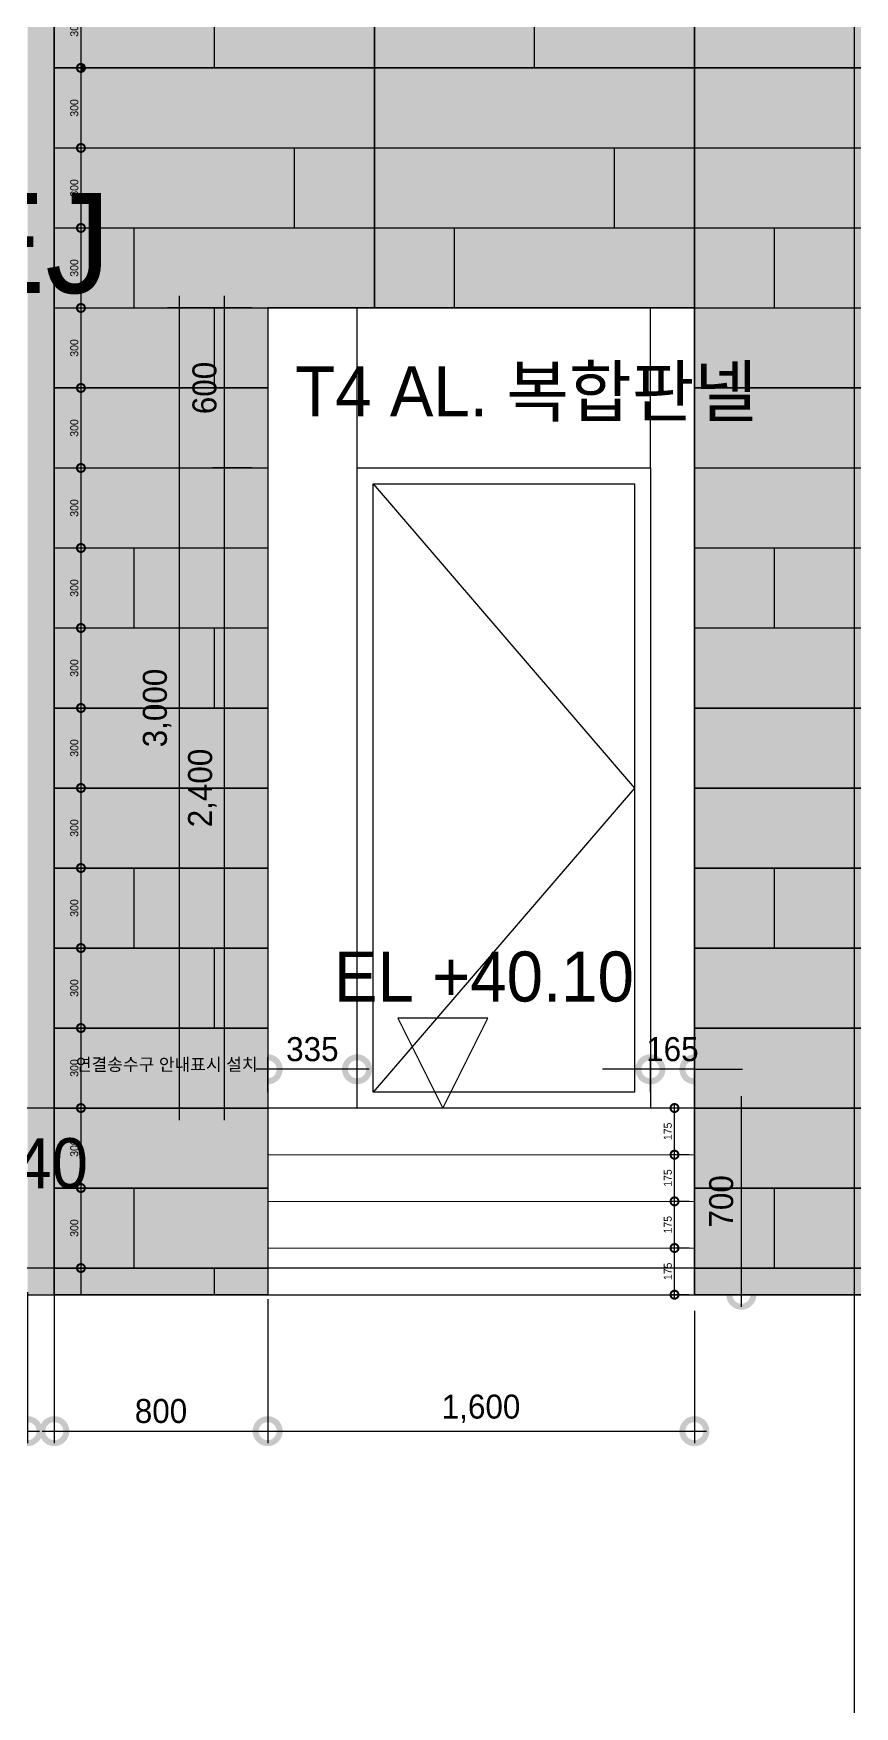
# Model space of a CAD drawing. Extents: x -430745 to 210250, y 0 to 148500.
# Drawn here: x 85817 to 88896, y 35485 to 41758 of the extents above; entities that cross this region are included whole.
import ezdxf
from ezdxf.enums import TextEntityAlignment as Align
from ezdxf.xclip import XClip

# ---------------------------------------------------------------- set-up
doc = ezdxf.new("R2010")
doc.units = 0
doc.header["$LTSCALE"] = 250
doc.header["$MEASUREMENT"] = 0
doc.header["$XCLIPFRAME"] = 2
for name, pattern in [('ACAD_ISO05W100', [33, 24, -3, 0, -3, 0, -3]), ('H1', [1.5, 1, -0.5]), ('HID', [2.3, 1.5, -0.8])]:
    doc.linetypes.add(name, pattern=pattern)
doc.layers.get('0').update_dxf_attribs({"linetype": 'CONTINUOUS'})
doc.layers.get('Defpoints').update_dxf_attribs({"linetype": 'CONTINUOUS'})
for name, color, linetype in [('# 레벨 계획', 193, 'CONTINUOUS'), ('A-CEN', 1, 'CONTINUOUS'), ('A-DIM', 7, 'CONTINUOUS'), ('A-DOOR', 4, 'CONTINUOUS'), ('A-ELE-252', 252, 'CONTINUOUS'), ('A-ELE-253', 253, 'CONTINUOUS'), ('A-ELE-7', 7, 'CONTINUOUS'), ('A-ELE-8', 8, 'CONTINUOUS'), ('A-ELE-8 해치(세로)', 8, 'CONTINUOUS'), ('A-HIDDEN', 7, 'H1'), ('A-SITE', 2, 'ACAD_ISO05W100'), ('A-WIN-CEN', 1, 'CONTINUOUS'), ('X-배면도$0$A-ELE-8 해치', 8, 'CONTINUOUS')]:
    doc.layers.add(name, color=color, linetype=linetype)
doc.layers.add('A-ELE-9', color=9, linetype='CONTINUOUS', lineweight=5)
doc.layers.add('NOPLOT', color=193, linetype='CONTINUOUS', plot=False)
doc.layers.add('NOPLOT-TEXT', color=41, linetype='CONTINUOUS', plot=False)
doc.styles.add('Gdim', font='')
doc.styles.add('Gtx', font='')
doc.styles.get('Gdim').set_extended_font_data('Dotum')
doc.styles.get('Gtx').set_extended_font_data('Dotum')
doc.dimstyles.new('Gdim100', dxfattribs={"dimscale": 100, "dimtxt": 3, "dimasz": 6, "dimexe": 1.5, "dimexo": 2, "dimgap": 1, "dimtad": 1, "dimdec": 0, "dimzin": 0, "dimdsep": 46, "dimtxsty": 'Gdim', "dimblk": 'DOTSMALL', "dimcen": 1.5, "dimdle": 1.5, "dimclrd": 1, "dimclre": 1, "dimclrt": 256, "dimazin": 0, "dimtfac": 1, "dimtdec": 0, "dimtix": 1, "dimtmove": 2, "dimatfit": 3, "dimldrblk": 'DOTSMALL', "dimfxl": 1.5, "dimtolj": 1, "dimtzin": 0, "dimlwd": -1, "dimlwe": -1, "dimarcsym": 0})
doc.dimstyles.new('Gdim30', dxfattribs={"dimscale": 30, "dimtxt": 3, "dimasz": 6, "dimexe": 1.5, "dimexo": 2, "dimgap": 1, "dimtad": 1, "dimdec": 0, "dimzin": 0, "dimdsep": 46, "dimlunit": 6, "dimtxsty": 'Gdim', "dimblk": 'DOTSMALL', "dimcen": 1.5, "dimdle": 1.5, "dimclrd": 1, "dimclre": 1, "dimclrt": 256, "dimazin": 0, "dimtfac": 1, "dimtdec": 0, "dimtix": 1, "dimtmove": 2, "dimatfit": 3, "dimldrblk": 'DOTSMALL', "dimfxl": 1.5, "dimtolj": 1, "dimtzin": 0, "dimlwd": -1, "dimlwe": -1, "dimarcsym": 1})

# ---------------------------------------------------------------- blocks, each defined once
blk = doc.blocks.new('A-CEN-WEST2')
at = {"layer": 'A-CEN'}
for p, q in [((14304910.5, -438071.4), (14304910.5, -330738.1)), ((14386647.6, -420925.9, 0), (14240098.5, -420925.9, 0)), ((14386647.6, -421525.9, 0), (14300110.5, -421525.9, 0))]:
    blk.add_line(p, q, dxfattribs=at)
blk = doc.blocks.new('_DotSmall')
at = {"color": 0, "linetype": 'ByBlock', "const_width": 0.5}
blk.add_lwpolyline([(-0.0625, 0, 1), (0.0625, 0, 1)], format="xyb", close=True, dxfattribs=at)
blk = doc.blocks.new('*D24')
at = {"layer": 'Defpoints', "color": 0, "transparency": 16777216}
for p in [(85895.3, 37096.1, 0), (86695.3, 37071.8, 0), (86695.3, 36517.3, 0)]:
    blk.add_point(p, dxfattribs=at)
at = {"layer": 'NOPLOT', "color": 1, "transparency": 16777216}
for p, q in [((85895.3, 37036.1, 0), (85895.3, 36472.3, 0)), ((86695.3, 37011.8, 0), (86695.3, 36472.3, 0)), ((85850.3, 36517.3, 0), (86740.3, 36517.3, 0))]:
    blk.add_line(p, q, dxfattribs=at)
at = {"layer": 'NOPLOT', "color": 1, "transparency": 16777216, "xscale": 180, "yscale": 180, "zscale": 180, "rotation": 180}
blk.add_blockref('_DotSmall', (85895.3, 36517.3, 0), dxfattribs=at)
at = {"layer": 'NOPLOT', "color": 1, "transparency": 16777216, "xscale": 180, "yscale": 180, "zscale": 180}
blk.add_blockref('_DotSmall', (86695.3, 36517.3, 0), dxfattribs=at)
at = {"layer": 'NOPLOT', "transparency": 16777216, "insert": (86295.3, 36592.3, 0), "char_height": 90, "attachment_point": 5, "style": 'Gdim'}
blk.add_mtext('\\A1;800', dxfattribs=at)
blk = doc.blocks.new('*D25')
at = {"layer": 'Defpoints', "color": 0, "transparency": 16777216}
for p in [(86695.3, 37071.8, 0), (88295.3, 37028.9), (88295.3, 36517.3, 0)]:
    blk.add_point(p, dxfattribs=at)
at = {"layer": 'NOPLOT', "color": 1, "transparency": 16777216}
for p, q in [((86695.3, 37011.8, 0), (86695.3, 36472.3, 0)), ((88295.3, 36968.9, 0), (88295.3, 36472.3, 0)), ((86650.3, 36517.3, 0), (88340.3, 36517.3, 0))]:
    blk.add_line(p, q, dxfattribs=at)
at = {"layer": 'NOPLOT', "color": 1, "transparency": 16777216, "xscale": 180, "yscale": 180, "zscale": 180, "rotation": 180}
blk.add_blockref('_DotSmall', (86695.3, 36517.3, 0), dxfattribs=at)
at = {"layer": 'NOPLOT', "color": 1, "transparency": 16777216, "xscale": 180, "yscale": 180, "zscale": 180}
blk.add_blockref('_DotSmall', (88295.3, 36517.3, 0), dxfattribs=at)
at = {"layer": 'NOPLOT', "transparency": 16777216, "insert": (87495.3, 36601, 0), "char_height": 90, "attachment_point": 5, "style": 'Gdim'}
blk.add_mtext('\\A1;1,600', dxfattribs=at)
blk = doc.blocks.new('*D26')
at = {"layer": 'Defpoints', "color": 0, "transparency": 16777216}
for p in [(86364.4, 40728.9), (86695.3, 40728.9, 0), (86695.3, 37728.9, 0)]:
    blk.add_point(p, dxfattribs=at)
at = {"layer": 'NOPLOT', "color": 1, "transparency": 16777216}
for p, q in [((86635.3, 40728.9), (86319.4, 40728.9)), ((86364.4, 37683.9), (86364.4, 40773.9)), ((86635.3, 37728.9), (86319.4, 37728.9))]:
    blk.add_line(p, q, dxfattribs=at)
at = {"layer": 'NOPLOT', "color": 1, "transparency": 16777216, "xscale": 180, "yscale": 180, "zscale": 180}
for p, rotation in [((86364.4, 40728.9), 90), ((86364.4, 37728.9), 270)]:
    blk.add_blockref('_DotSmall', p, dxfattribs=dict(at, rotation=rotation))
at = {"layer": 'NOPLOT', "transparency": 16777216, "insert": (86280.7, 39228.9), "char_height": 90, "attachment_point": 5, "rotation": 90, "style": 'Gdim'}
blk.add_mtext('\\A1;3,000', dxfattribs=at)
blk = doc.blocks.new('*D27')
at = {"layer": 'Defpoints', "color": 0, "transparency": 16777216}
for p in [(86533.8, 40128.9), (86695.3, 40128.9, 0), (86695.3, 37728.9, 0)]:
    blk.add_point(p, dxfattribs=at)
at = {"layer": 'NOPLOT', "color": 1, "transparency": 16777216}
for p, q in [((86533.8, 37683.9), (86533.8, 40173.9)), ((86635.3, 40128.9), (86488.8, 40128.9)), ((86635.3, 37728.9), (86488.8, 37728.9))]:
    blk.add_line(p, q, dxfattribs=at)
at = {"layer": 'NOPLOT', "color": 1, "transparency": 16777216, "xscale": 180, "yscale": 180, "zscale": 180}
for p, rotation in [((86533.8, 40128.9), 90), ((86533.8, 37728.9), 270)]:
    blk.add_blockref('_DotSmall', p, dxfattribs=dict(at, rotation=rotation))
at = {"layer": 'NOPLOT', "transparency": 16777216, "insert": (86450.1, 38928.9), "char_height": 90, "attachment_point": 5, "rotation": 90, "style": 'Gdim'}
blk.add_mtext('\\A1;2,400', dxfattribs=at)
blk = doc.blocks.new('*D28')
at = {"layer": 'Defpoints', "color": 0, "transparency": 16777216}
for p in [(86533.8, 40728.9), (86695.3, 40728.9), (86695.3, 40128.9)]:
    blk.add_point(p, dxfattribs=at)
at = {"layer": 'NOPLOT', "color": 1, "transparency": 16777216}
for p, q in [((86635.3, 40728.9), (86488.8, 40728.9)), ((86533.8, 40083.9), (86533.8, 40773.9)), ((86635.3, 40128.9), (86488.8, 40128.9))]:
    blk.add_line(p, q, dxfattribs=at)
at = {"layer": 'NOPLOT', "color": 1, "transparency": 16777216, "xscale": 180, "yscale": 180, "zscale": 180}
for p, rotation in [((86533.8, 40728.9), 90), ((86533.8, 40128.9), 270)]:
    blk.add_blockref('_DotSmall', p, dxfattribs=dict(at, rotation=rotation))
at = {"layer": 'NOPLOT', "transparency": 16777216, "insert": (86458.7, 40428.9), "char_height": 90, "attachment_point": 5, "rotation": 90, "style": 'Gdim'}
blk.add_mtext('\\A1;600', dxfattribs=at)
blk = doc.blocks.new('*D29')
at = {"layer": 'Defpoints', "color": 0, "transparency": 16777216}
for p in [(86695.3, 37874.1), (86695.3, 37728.9), (87030.3, 37728.9)]:
    blk.add_point(p, dxfattribs=at)
at = {"layer": 'NOPLOT', "color": 1, "transparency": 16777216}
for p, q in [((86695.3, 37788.9), (86695.3, 37919.1)), ((87030.3, 37788.9), (87030.3, 37919.1)), ((87075.3, 37874.1), (86650.3, 37874.1))]:
    blk.add_line(p, q, dxfattribs=at)
at = {"layer": 'NOPLOT', "color": 1, "transparency": 16777216, "xscale": 180, "yscale": 180, "zscale": 180, "rotation": 180}
blk.add_blockref('_DotSmall', (86695.3, 37874.1), dxfattribs=at)
at = {"layer": 'NOPLOT', "color": 1, "transparency": 16777216, "xscale": 180, "yscale": 180, "zscale": 180}
blk.add_blockref('_DotSmall', (87030.3, 37874.1), dxfattribs=at)
at = {"layer": 'NOPLOT', "transparency": 16777216, "insert": (86862.8, 37949.1), "char_height": 90, "attachment_point": 5, "style": 'Gdim'}
blk.add_mtext('\\A1;335', dxfattribs=at)
blk = doc.blocks.new('*D23')
at = {"layer": 'Defpoints', "color": 0, "transparency": 16777216}
for p in [(84845.3, 37130.4, 0), (85795.3, 37098.9, 0), (85795.3, 36517.3, 0)]:
    blk.add_point(p, dxfattribs=at)
at = {"layer": 'NOPLOT', "color": 1, "transparency": 16777216}
for p, q in [((84845.3, 37070.4, 0), (84845.3, 36472.3, 0)), ((85795.3, 37038.9, 0), (85795.3, 36472.3, 0)), ((84800.3, 36517.3, 0), (85840.3, 36517.3, 0))]:
    blk.add_line(p, q, dxfattribs=at)
at = {"layer": 'NOPLOT', "color": 1, "transparency": 16777216, "xscale": 180, "yscale": 180, "zscale": 180, "rotation": 180}
blk.add_blockref('_DotSmall', (84845.3, 36517.3, 0), dxfattribs=at)
at = {"layer": 'NOPLOT', "color": 1, "transparency": 16777216, "xscale": 180, "yscale": 180, "zscale": 180}
blk.add_blockref('_DotSmall', (85795.3, 36517.3, 0), dxfattribs=at)
at = {"layer": 'NOPLOT', "transparency": 16777216, "insert": (85320.3, 36592.3, 0), "char_height": 90, "attachment_point": 5, "style": 'Gdim'}
blk.add_mtext('\\A1;950', dxfattribs=at)
blk = doc.blocks.new('A$C4f5f1e8d')
at = {"layer": '# 레벨 계획', "elevation": 0}
blk.add_lwpolyline([(47110.4, 1300), (47279.1, 1637.5), (46941.6, 1637.5), (47110.4, 1300)], dxfattribs=at)
at = {"layer": '# 레벨 계획', "style": 'Gtx'}
for s, p in [('EL +40.10', (46701.9, 1699.4)), ('EL +39.40', (44655, 999.4))]:
    blk.add_text(s, height=187.5, rotation=360, dxfattribs=at).set_placement(p)
blk = doc.blocks.new('*D31')
at = {"layer": 'Defpoints', "color": 0, "transparency": 16777216}
for p in [(88295.3, 37728.9, 0), (88471.3, 37728.9), (88295.3, 37028.9, 0)]:
    blk.add_point(p, dxfattribs=at)
at = {"layer": 'NOPLOT', "color": 1, "transparency": 16777216}
for p, q in [((88471.3, 36983.9), (88471.3, 37773.9)), ((88355.3, 37728.9), (88516.3, 37728.9)), ((88355.3, 37028.9), (88516.3, 37028.9))]:
    blk.add_line(p, q, dxfattribs=at)
at = {"layer": 'NOPLOT', "color": 1, "transparency": 16777216, "xscale": 180, "yscale": 180, "zscale": 180}
for p, rotation in [((88471.3, 37728.9), 90), ((88471.3, 37028.9), 270)]:
    blk.add_blockref('_DotSmall', p, dxfattribs=dict(at, rotation=rotation))
at = {"layer": 'NOPLOT', "transparency": 16777216, "insert": (88396.2, 37378.9), "char_height": 90, "attachment_point": 5, "rotation": 90, "style": 'Gdim'}
blk.add_mtext('\\A1;700', dxfattribs=at)
blk = doc.blocks.new('*D32')
at = {"layer": 'Defpoints', "color": 0, "transparency": 16777216}
for p in [(88220.7, 37728.9), (88295.3, 37728.9), (88295.3, 37553.9, 0)]:
    blk.add_point(p, dxfattribs=at)
at = {"layer": 'NOPLOT', "color": 1, "transparency": 16777216}
for p, q in [((88275.3, 37728.9), (88205.7, 37728.9)), ((88220.7, 37538.9), (88220.7, 37743.9)), ((88275.3, 37553.9), (88205.7, 37553.9))]:
    blk.add_line(p, q, dxfattribs=at)
at = {"layer": 'NOPLOT', "color": 1, "transparency": 16777216, "xscale": 60, "yscale": 60, "zscale": 60}
for p, rotation in [((88220.7, 37728.9), 90), ((88220.7, 37553.9), 270)]:
    blk.add_blockref('_DotSmall', p, dxfattribs=dict(at, rotation=rotation))
at = {"layer": 'NOPLOT', "transparency": 16777216, "insert": (88195.7, 37641.4), "char_height": 30, "attachment_point": 5, "rotation": 90, "style": 'Gdim'}
blk.add_mtext('\\A1;175', dxfattribs=at)
blk = doc.blocks.new('*D33')
at = {"layer": 'Defpoints', "color": 0, "transparency": 16777216}
for p in [(88220.7, 37553.9), (88295.3, 37553.9, 0), (88295.3, 37378.9, 0)]:
    blk.add_point(p, dxfattribs=at)
at = {"layer": 'NOPLOT', "color": 1, "transparency": 16777216}
for p, q in [((88275.3, 37553.9), (88205.7, 37553.9)), ((88220.7, 37363.9), (88220.7, 37568.9)), ((88275.3, 37378.9), (88205.7, 37378.9))]:
    blk.add_line(p, q, dxfattribs=at)
at = {"layer": 'NOPLOT', "color": 1, "transparency": 16777216, "xscale": 60, "yscale": 60, "zscale": 60}
for p, rotation in [((88220.7, 37553.9), 90), ((88220.7, 37378.9), 270)]:
    blk.add_blockref('_DotSmall', p, dxfattribs=dict(at, rotation=rotation))
at = {"layer": 'NOPLOT', "transparency": 16777216, "insert": (88195.7, 37466.4), "char_height": 30, "attachment_point": 5, "rotation": 90, "style": 'Gdim'}
blk.add_mtext('\\A1;175', dxfattribs=at)
blk = doc.blocks.new('*D34')
at = {"layer": 'Defpoints', "color": 0, "transparency": 16777216}
for p in [(88220.7, 37378.9), (88295.3, 37378.9, 0), (88295.3, 37203.9, 0)]:
    blk.add_point(p, dxfattribs=at)
at = {"layer": 'NOPLOT', "color": 1, "transparency": 16777216}
for p, q in [((88220.7, 37188.9), (88220.7, 37393.9)), ((88275.3, 37378.9), (88205.7, 37378.9)), ((88275.3, 37203.9), (88205.7, 37203.9))]:
    blk.add_line(p, q, dxfattribs=at)
at = {"layer": 'NOPLOT', "color": 1, "transparency": 16777216, "xscale": 60, "yscale": 60, "zscale": 60}
for p, rotation in [((88220.7, 37378.9), 90), ((88220.7, 37203.9), 270)]:
    blk.add_blockref('_DotSmall', p, dxfattribs=dict(at, rotation=rotation))
at = {"layer": 'NOPLOT', "transparency": 16777216, "insert": (88195.7, 37291.4), "char_height": 30, "attachment_point": 5, "rotation": 90, "style": 'Gdim'}
blk.add_mtext('\\A1;175', dxfattribs=at)
blk = doc.blocks.new('*D35')
at = {"layer": 'Defpoints', "color": 0, "transparency": 16777216}
for p in [(88220.7, 37203.9), (88295.3, 37203.9, 0), (88295.3, 37028.9, 0)]:
    blk.add_point(p, dxfattribs=at)
at = {"layer": 'NOPLOT', "color": 1, "transparency": 16777216}
for p, q in [((88275.3, 37203.9), (88205.7, 37203.9)), ((88220.7, 37013.9), (88220.7, 37218.9)), ((88275.3, 37028.9), (88205.7, 37028.9))]:
    blk.add_line(p, q, dxfattribs=at)
at = {"layer": 'NOPLOT', "color": 1, "transparency": 16777216, "xscale": 60, "yscale": 60, "zscale": 60}
for p, rotation in [((88220.7, 37203.9), 90), ((88220.7, 37028.9), 270)]:
    blk.add_blockref('_DotSmall', p, dxfattribs=dict(at, rotation=rotation))
at = {"layer": 'NOPLOT', "transparency": 16777216, "insert": (88195.7, 37116.4), "char_height": 30, "attachment_point": 5, "rotation": 90, "style": 'Gdim'}
blk.add_mtext('\\A1;175', dxfattribs=at)
blk = doc.blocks.new('*D42')
at = {"layer": 'Defpoints', "color": 0, "transparency": 16777216}
for p in [(88130.3, 37874.1, 0), (88130.3, 37728.9, 0), (88295.3, 37728.9, 0)]:
    blk.add_point(p, dxfattribs=at)
at = {"layer": 'NOPLOT', "color": 1, "transparency": 16777216}
for p, q in [((88130.3, 37788.9, 0), (88130.3, 37919.1, 0)), ((88295.3, 37788.9, 0), (88295.3, 37919.1, 0)), ((88130.3, 37874.1, 0), (87950.3, 37874.1, 0)), ((88295.3, 37874.1, 0), (88130.3, 37874.1, 0)), ((88295.3, 37874.1, 0), (88475.3, 37874.1, 0))]:
    blk.add_line(p, q, dxfattribs=at)
at = {"layer": 'NOPLOT', "color": 1, "transparency": 16777216, "xscale": 180, "yscale": 180, "zscale": 180}
blk.add_blockref('_DotSmall', (88130.3, 37874.1, 0), dxfattribs=at)
at = {"layer": 'NOPLOT', "color": 1, "transparency": 16777216, "xscale": 180, "yscale": 180, "zscale": 180, "rotation": 180}
blk.add_blockref('_DotSmall', (88295.3, 37874.1, 0), dxfattribs=at)
at = {"layer": 'NOPLOT', "transparency": 16777216, "insert": (88212.8, 37949.1, 0), "char_height": 90, "attachment_point": 5, "style": 'Gdim'}
blk.add_mtext('\\A1;165', dxfattribs=at)
blk = doc.blocks.new('*D219')
at = {"layer": 'Defpoints', "color": 0, "transparency": 16777216}
for p in [(0, 1200), (0, 900), (99.9, 900)]:
    blk.add_point(p, dxfattribs=at)
at = {"layer": 'NOPLOT', "color": 1, "transparency": 16777216}
for p, q in [((20, 1200), (114.9, 1200)), ((99.9, 1215), (99.9, 885)), ((20, 900), (114.9, 900))]:
    blk.add_line(p, q, dxfattribs=at)
at = {"layer": 'NOPLOT', "color": 1, "transparency": 16777216, "xscale": 60, "yscale": 60, "zscale": 60}
for p, rotation in [((99.9, 1200), 90), ((99.9, 900), 270)]:
    blk.add_blockref('_DotSmall', p, dxfattribs=dict(at, rotation=rotation))
at = {"layer": 'NOPLOT', "transparency": 16777216, "insert": (74.9, 1050), "char_height": 30, "attachment_point": 5, "rotation": 90, "style": 'Gdim'}
blk.add_mtext('\\A1;300', dxfattribs=at)
blk = doc.blocks.new('*D220')
at = {"layer": 'Defpoints', "color": 0, "transparency": 16777216}
for p in [(0, 900), (0, 600), (99.9, 600)]:
    blk.add_point(p, dxfattribs=at)
at = {"layer": 'NOPLOT', "color": 1, "transparency": 16777216}
for p, q in [((20, 900), (114.9, 900)), ((99.9, 915), (99.9, 585)), ((20, 600), (114.9, 600))]:
    blk.add_line(p, q, dxfattribs=at)
at = {"layer": 'NOPLOT', "color": 1, "transparency": 16777216, "xscale": 60, "yscale": 60, "zscale": 60}
for p, rotation in [((99.9, 900), 90), ((99.9, 600), 270)]:
    blk.add_blockref('_DotSmall', p, dxfattribs=dict(at, rotation=rotation))
at = {"layer": 'NOPLOT', "transparency": 16777216, "insert": (74.9, 750), "char_height": 30, "attachment_point": 5, "rotation": 90, "style": 'Gdim'}
blk.add_mtext('\\A1;300', dxfattribs=at)
blk = doc.blocks.new('*D221')
at = {"layer": 'Defpoints', "color": 0, "transparency": 16777216}
for p in [(0, 600), (0, 300), (99.9, 300)]:
    blk.add_point(p, dxfattribs=at)
at = {"layer": 'NOPLOT', "color": 1, "transparency": 16777216}
for p, q in [((20, 600), (114.9, 600)), ((99.9, 615), (99.9, 285)), ((20, 300), (114.9, 300))]:
    blk.add_line(p, q, dxfattribs=at)
at = {"layer": 'NOPLOT', "color": 1, "transparency": 16777216, "xscale": 60, "yscale": 60, "zscale": 60}
for p, rotation in [((99.9, 600), 90), ((99.9, 300), 270)]:
    blk.add_blockref('_DotSmall', p, dxfattribs=dict(at, rotation=rotation))
at = {"layer": 'NOPLOT', "transparency": 16777216, "insert": (74.9, 450), "char_height": 30, "attachment_point": 5, "rotation": 90, "style": 'Gdim'}
blk.add_mtext('\\A1;300', dxfattribs=at)
blk = doc.blocks.new('*D222')
at = {"layer": 'Defpoints', "color": 0, "transparency": 16777216}
for p in [(0, 300), (0, 0), (99.9, 0)]:
    blk.add_point(p, dxfattribs=at)
at = {"layer": 'NOPLOT', "color": 1, "transparency": 16777216}
for p, q in [((99.9, 315), (99.9, -15)), ((20, 300), (114.9, 300)), ((20, 0), (114.9, 0))]:
    blk.add_line(p, q, dxfattribs=at)
at = {"layer": 'NOPLOT', "color": 1, "transparency": 16777216, "xscale": 60, "yscale": 60, "zscale": 60}
for p, rotation in [((99.9, 300), 90), ((99.9, 0), 270)]:
    blk.add_blockref('_DotSmall', p, dxfattribs=dict(at, rotation=rotation))
at = {"layer": 'NOPLOT', "transparency": 16777216, "insert": (74.9, 150), "char_height": 30, "attachment_point": 5, "rotation": 90, "style": 'Gdim'}
blk.add_mtext('\\A1;300', dxfattribs=at)
blk = doc.blocks.new('*D224')
at = {"layer": 'Defpoints', "color": 0, "transparency": 16777216}
for p in [(0, 1200), (0, 900), (99.9, 900)]:
    blk.add_point(p, dxfattribs=at)
at = {"layer": 'NOPLOT', "color": 1, "transparency": 16777216}
for p, q in [((20, 1200), (114.9, 1200)), ((99.9, 1215), (99.9, 885)), ((20, 900), (114.9, 900))]:
    blk.add_line(p, q, dxfattribs=at)
at = {"layer": 'NOPLOT', "color": 1, "transparency": 16777216, "xscale": 60, "yscale": 60, "zscale": 60}
for p, rotation in [((99.9, 1200), 90), ((99.9, 900), 270)]:
    blk.add_blockref('_DotSmall', p, dxfattribs=dict(at, rotation=rotation))
at = {"layer": 'NOPLOT', "transparency": 16777216, "insert": (74.9, 1050), "char_height": 30, "attachment_point": 5, "rotation": 90, "style": 'Gdim'}
blk.add_mtext('\\A1;300', dxfattribs=at)
blk = doc.blocks.new('*D225')
at = {"layer": 'Defpoints', "color": 0, "transparency": 16777216}
for p in [(0, 900), (0, 600), (99.9, 600)]:
    blk.add_point(p, dxfattribs=at)
at = {"layer": 'NOPLOT', "color": 1, "transparency": 16777216}
for p, q in [((20, 900), (114.9, 900)), ((99.9, 915), (99.9, 585)), ((20, 600), (114.9, 600))]:
    blk.add_line(p, q, dxfattribs=at)
at = {"layer": 'NOPLOT', "color": 1, "transparency": 16777216, "xscale": 60, "yscale": 60, "zscale": 60}
for p, rotation in [((99.9, 900), 90), ((99.9, 600), 270)]:
    blk.add_blockref('_DotSmall', p, dxfattribs=dict(at, rotation=rotation))
at = {"layer": 'NOPLOT', "transparency": 16777216, "insert": (74.9, 750), "char_height": 30, "attachment_point": 5, "rotation": 90, "style": 'Gdim'}
blk.add_mtext('\\A1;300', dxfattribs=at)
blk = doc.blocks.new('*D226')
at = {"layer": 'Defpoints', "color": 0, "transparency": 16777216}
for p in [(0, 600), (0, 300), (99.9, 300)]:
    blk.add_point(p, dxfattribs=at)
at = {"layer": 'NOPLOT', "color": 1, "transparency": 16777216}
for p, q in [((20, 600), (114.9, 600)), ((99.9, 615), (99.9, 285)), ((20, 300), (114.9, 300))]:
    blk.add_line(p, q, dxfattribs=at)
at = {"layer": 'NOPLOT', "color": 1, "transparency": 16777216, "xscale": 60, "yscale": 60, "zscale": 60}
for p, rotation in [((99.9, 600), 90), ((99.9, 300), 270)]:
    blk.add_blockref('_DotSmall', p, dxfattribs=dict(at, rotation=rotation))
at = {"layer": 'NOPLOT', "transparency": 16777216, "insert": (74.9, 450), "char_height": 30, "attachment_point": 5, "rotation": 90, "style": 'Gdim'}
blk.add_mtext('\\A1;300', dxfattribs=at)
blk = doc.blocks.new('*D227')
at = {"layer": 'Defpoints', "color": 0, "transparency": 16777216}
for p in [(0, 300), (0, 0), (99.9, 0)]:
    blk.add_point(p, dxfattribs=at)
at = {"layer": 'NOPLOT', "color": 1, "transparency": 16777216}
for p, q in [((99.9, 315), (99.9, -15)), ((20, 300), (114.9, 300)), ((20, 0), (114.9, 0))]:
    blk.add_line(p, q, dxfattribs=at)
at = {"layer": 'NOPLOT', "color": 1, "transparency": 16777216, "xscale": 60, "yscale": 60, "zscale": 60}
for p, rotation in [((99.9, 300), 90), ((99.9, 0), 270)]:
    blk.add_blockref('_DotSmall', p, dxfattribs=dict(at, rotation=rotation))
at = {"layer": 'NOPLOT', "transparency": 16777216, "insert": (74.9, 150), "char_height": 30, "attachment_point": 5, "rotation": 90, "style": 'Gdim'}
blk.add_mtext('\\A1;300', dxfattribs=at)
blk = doc.blocks.new('*U218')
for p, q in [((0, 900), (0, 1200)), ((1200, 900), (1200, 1200)), ((2400, 900), (2400, 1200)), ((3600, 900), (3600, 1200)), ((900, 600), (900, 900)), ((2100, 600), (2100, 900)), ((3300, 600), (3300, 900)), ((300, 300), (300, 600)), ((1500, 300), (1500, 600)), ((2700, 300), (2700, 600)), ((600, 0), (600, 300)), ((1800, 0), (1800, 300)), ((3000, 0), (3000, 300))]:
    blk.add_line(p, q)
at = {"layer": 'NOPLOT'}
for p, q in [((0, 900), (1200, 900)), ((1200, 900), (2400, 900)), ((2400, 900), (3600, 900)), ((0, 600), (1200, 600)), ((1200, 600), (2400, 600)), ((2400, 600), (3600, 600)), ((0, 300), (1200, 300)), ((1200, 300), (2400, 300)), ((2400, 300), (3600, 300))]:
    blk.add_line(p, q, dxfattribs=at)
for points in [[(0, 1200), (1200, 1200), (1200, 0), (0, 0)], [(1200, 1200), (2400, 1200), (2400, 0), (1200, 0)], [(2400, 1200), (3600, 1200), (3600, 0), (2400, 0)]]:
    blk.add_lwpolyline(points, close=True, dxfattribs=at)
for base, p1, p2, picture, middle in [((99.9, 900), (0, 1200), (0, 900), '*D219', (74.9, 1050)), ((99.9, 600), (0, 900), (0, 600), '*D220', (74.9, 750)), ((99.9, 300), (0, 600), (0, 300), '*D221', (74.9, 450)), ((99.9, 0), (0, 300), (0, 0), '*D222', (74.9, 150))]:
    dim = blk.add_linear_dim(base=base, p1=p1, p2=p2, angle=90, dimstyle='Gdim100', override={"dimscale": 10, "dimarcsym": 1}, dxfattribs=at)
    dim.commit()
    dim.dimension.update_dxf_attribs({"geometry": picture, "text_midpoint": middle})
blk = doc.blocks.new('*U223')
for p, q in [((0, 900), (0, 1200)), ((1200, 900), (1200, 1200)), ((2400, 900), (2400, 1200)), ((3600, 900), (3600, 1200)), ((900, 600), (900, 900)), ((2100, 600), (2100, 900)), ((3300, 600), (3300, 900)), ((300, 300), (300, 600)), ((1500, 300), (1500, 600)), ((2700, 300), (2700, 600)), ((600, 0), (600, 300)), ((1800, 0), (1800, 300)), ((3000, 0), (3000, 300))]:
    blk.add_line(p, q)
at = {"layer": 'NOPLOT'}
for p, q in [((0, 900), (1200, 900)), ((1200, 900), (2400, 900)), ((2400, 900), (3600, 900)), ((0, 600), (1200, 600)), ((1200, 600), (2400, 600)), ((2400, 600), (3600, 600)), ((0, 300), (1200, 300)), ((1200, 300), (2400, 300)), ((2400, 300), (3600, 300))]:
    blk.add_line(p, q, dxfattribs=at)
for points in [[(0, 1200), (1200, 1200), (1200, 0), (0, 0)], [(1200, 1200), (2400, 1200), (2400, 0), (1200, 0)], [(2400, 1200), (3600, 1200), (3600, 0), (2400, 0)]]:
    blk.add_lwpolyline(points, close=True, dxfattribs=at)
for base, p1, p2, picture, middle in [((99.9, 900), (0, 1200), (0, 900), '*D224', (74.9, 1050)), ((99.9, 600), (0, 900), (0, 600), '*D225', (74.9, 750)), ((99.9, 300), (0, 600), (0, 300), '*D226', (74.9, 450)), ((99.9, 0), (0, 300), (0, 0), '*D227', (74.9, 150))]:
    dim = blk.add_linear_dim(base=base, p1=p1, p2=p2, angle=90, dimstyle='Gdim100', override={"dimscale": 10, "dimarcsym": 1}, dxfattribs=at)
    dim.commit()
    dim.dimension.update_dxf_attribs({"geometry": picture, "text_midpoint": middle})

msp = doc.modelspace()

# ---------------------------------------------------------------- hatches: boundary and pattern name
at = {"layer": 'A-ELE-252'}
h = msp.add_hatch(color=256, dxfattribs=at)
h.dxf.hatch_style = 1
h.paths.add_polyline_path([(85895.3, 46578.9), (85795.3, 46578.9), (85795.3, 37030.4), (85895.3, 37027.5)])
at = {"layer": 'A-ELE-253'}
h = msp.add_hatch(dxfattribs=at)
h.set_pattern_fill('AR-CONC', color=256, scale=3)
h.set_pattern_definition([(50, (0, 0), (546.554, -47.8173), [57.15, -628.65]), (355, (0, 0), (-105.7285, 573.17), [45.72, -502.92]), (100.451, (45.55, -4), (440.8275, 525.35), [48.57, -534.27]), (46.1842, (0, 152.4), (813.237, -126.127), [85.725, -942.975]), (96.6356, (67.8, 141.9), (712.2127, 742.2767), [72.855, -801.405]), (351.184, (0, 152.4), (712.214, 742.2754), [68.58, -754.38]), (21, (76.2, 114.3), (454.8446, -306.7966), [57.15, -628.65]), (326, (76.2, 114.3), (185.406, 552.564), [45.72, -502.92]), (71.4514, (114.1, 88.73), (640.2495, 245.7686), [48.57, -534.27]), (37.5, (0, 0), (9.2658, 253.66512), [0, -496.824, 0, -510.54, 0, -504.825]), (7.5, (0, 0), (200.459, 300.5417), [0, -291.084, 0, -485.394, 0, -192.405]), (327.5, (-169.93, 0), (406.7718, -17.18623), [0, -190.5, 0, -594.36, 0, -788.67]), (317.5, (-246.13, 0), (444.3875, 76.2795), [0, -247.65, 0, -394.716, 0, -560.07])])
h.paths.add_polyline_path([(116195.3, 46478.9), (85895.3, 46478.9), (85895.3, 37028.9), (86695.3, 37028.9), (86695.3, 40728.9), (88295.3, 40728.9), (88295.3, 37028.9), (94785.3, 37028.9), (94785.3, 42328.9), (94695.3, 43178.9), (100195.3, 43178.9), (100195.3, 42328.9), (100195.3, 36928.9), (101295.3, 36928.9), (101295.3, 42328.9), (101295.3, 43178.9), (106795.3, 43178.9), (106795.3, 42328.9), (106795.3, 37028.9), (116195.3, 37028.9), (116195.3, 37728.9)])
h.paths.add_polyline_path([(93445.3, 43178.9), (93445.3, 37728.9), (89545.3, 37728.9), (89545.3, 43178.9)], flags=16)
h.paths.add_polyline_path([(93385.3, 43118.9), (93385.3, 41408.9), (92175.3, 41408.9), (92175.3, 43118.9)], flags=0)
h.paths.add_polyline_path([(93385.3, 41348.9), (93385.3, 39558.9), (92175.3, 39558.9), (92175.3, 41348.9)], flags=0)
h.paths.add_polyline_path([(108195.3, 43178.9), (110895.3, 43178.9), (110895.3, 37728.9), (108195.3, 37728.9)], flags=16)
h.paths.add_polyline_path([(108255.3, 43118.9), (109515.3, 43118.9), (109515.3, 41408.9), (108255.3, 41408.9)], flags=0)
h.paths.add_polyline_path([(92115.3, 43118.9), (92115.3, 41408.9), (90875.3, 41408.9), (90875.3, 43118.9)], flags=0)
h.paths.add_polyline_path([(93385.3, 39498.9), (93385.3, 37788.9), (92175.3, 37788.9), (92175.3, 39498.9)], flags=0)
h.paths.add_polyline_path([(108255.3, 41348.9), (109515.3, 41348.9), (109515.3, 39558.9), (108255.3, 39558.9)], flags=0)
h.paths.add_polyline_path([(92115.3, 41348.9), (92115.3, 39558.9), (90875.3, 39558.9), (90875.3, 41348.9)], flags=0)
h.paths.add_polyline_path([(109575.3, 43118.9), (110835.3, 43118.9), (110835.3, 41408.9), (109575.3, 41408.9)], flags=0)
h.paths.add_polyline_path([(90815.3, 43118.9), (90815.3, 41408.9), (89605.3, 41408.9), (89605.3, 43118.9)], flags=0)
h.paths.add_polyline_path([(108255.3, 39498.9), (109515.3, 39498.9), (109515.3, 37788.9), (108255.3, 37788.9)], flags=0)
h.paths.add_polyline_path([(92115.3, 39498.9), (92115.3, 37788.9), (90875.3, 37788.9), (90875.3, 39498.9)], flags=0)
h.paths.add_polyline_path([(109575.3, 41348.9), (110835.3, 41348.9), (110835.3, 39558.9), (109575.3, 39558.9)], flags=0)
h.paths.add_polyline_path([(90815.3, 41348.9), (90815.3, 39558.9), (89605.3, 39558.9), (89605.3, 41348.9)], flags=0)
h.paths.add_polyline_path([(109575.3, 39498.9), (110835.3, 39498.9), (110835.3, 37788.9), (109575.3, 37788.9)], flags=0)
h.paths.add_polyline_path([(90815.3, 39498.9), (90815.3, 37788.9), (89605.3, 37788.9), (89605.3, 39498.9)], flags=0)
h.paths.add_polyline_path([(112325.3, 43178.9), (115025.3, 43178.9), (115025.3, 37728.9), (112325.3, 37728.9)], flags=16)
h.paths.add_polyline_path([(112385.3, 43118.9), (113645.3, 43118.9), (113645.3, 41408.9), (112385.3, 41408.9)], flags=0)
h.paths.add_polyline_path([(112385.3, 41348.9), (113645.3, 41348.9), (113645.3, 39558.9), (112385.3, 39558.9)], flags=0)
h.paths.add_polyline_path([(112385.3, 39498.9), (113645.3, 39498.9), (113645.3, 37788.9), (112385.3, 37788.9)], flags=0)
h.paths.add_polyline_path([(113705.3, 43118.9), (114965.3, 43118.9), (114965.3, 41408.9), (113705.3, 41408.9)], flags=0)
h.paths.add_polyline_path([(113705.3, 41348.9), (114965.3, 41348.9), (114965.3, 39558.9), (113705.3, 39558.9)], flags=0)
h.paths.add_polyline_path([(113705.3, 39498.9), (114965.3, 39498.9), (114965.3, 37788.9), (113705.3, 37788.9)], flags=0)
at = {"layer": 'X-배면도$0$A-ELE-8 해치'}
h = msp.add_hatch(dxfattribs=at)
h.set_pattern_fill('_USER', color=256, scale=300, pattern_type=0)
h.set_pattern_definition([(0, (116445.25, 41628.93), (0, 300), [])])
h.paths.add_polyline_path([(94785.3, 42328.9), (94785.3, 42828.9), (93445.3, 42828.9), (93445.3, 37728.9), (89545.3, 37728.9), (89545.3, 42828.9), (85895.3, 42828.9), (85895.3, 37028.9), (86695.3, 37028.9), (86695.3, 40728.9), (88295.3, 40728.9), (88295.3, 37028.9), (94785.3, 37028.9)])
h.paths.add_polyline_path([(101305.3, 42328.9), (101305.3, 42828.9), (100185.3, 42828.9), (100185.3, 42328.9), (100185.3, 36928.9), (101305.3, 36928.9)])
h.paths.add_polyline_path([(108195.3, 42828.9), (106705.3, 42828.9), (106705.3, 42328.9), (106705.3, 37028.9), (116195.3, 37028.9), (116195.3, 37728.9), (116195.3, 42828.9), (114995.3, 42828.9), (115025.3, 37728.9), (112325.3, 37728.9), (112325.3, 42828.9), (110895.3, 42828.9), (110895.3, 37728.9), (108195.3, 37728.9)])

# ---------------------------------------------------------------- linework, layer by layer
at = {"layer": 'A-DOOR', "elevation": 0}
for points in [[(88130.3, 37728.9), (87030.3, 37728.9), (87030.3, 40128.9), (88130.3, 40128.9)], [(88070.3, 37788.9), (87090.3, 37788.9), (87090.3, 40068.9), (88070.3, 40068.9)]]:
    msp.add_lwpolyline(points, close=True, dxfattribs=at)
at = {"layer": 'A-ELE-7'}
for p, q in [((85895.3, 46578.9), (85895.3, 37028.9)), ((86695.3, 40728.9, 0), (88295.3, 40728.9, 0)), ((86695.3, 40728.9), (86695.3, 37028.9, 0)), ((88295.3, 40728.9, 0), (88295.3, 37028.9, 0))]:
    msp.add_line(p, q, dxfattribs=at)
at = {"layer": 'A-ELE-8'}
for p, q in [((87030.3, 40128.9), (87030.3, 40728.9)), ((88130.3, 40128.9), (88130.3, 40728.9))]:
    msp.add_line(p, q, dxfattribs=at)
at = {"layer": 'A-ELE-9'}
for p, q in [((86695.3, 37728.9, 0), (88295.3, 37728.9, 0)), ((86695.3, 37553.9, 0), (88295.3, 37553.9, 0)), ((86695.3, 37378.9, 0), (88295.3, 37378.9, 0)), ((86695.3, 37203.9, 0), (88295.3, 37203.9, 0))]:
    msp.add_line(p, q, dxfattribs=at)
at = {"layer": 'A-HIDDEN', "linetype": 'HID', "ltscale": 0.5, "elevation": 0}
msp.add_lwpolyline([(85895.3, 38028.9), (86695.3, 38028.9), (86695.3, 37728.9), (85895.3, 37728.9)], close=True, dxfattribs=at)
at = {"layer": 'A-SITE', "linetype": 'Continuous', "elevation": 0}
msp.add_lwpolyline([(39095.3, 37428.9), (53648, 37428.9), (69095.2, 37278.9), (70695.2, 37278.9), (85295.2, 37028.9), (85295.2, 37028.9), (94785.3, 37028.9), (94785.3, 36928.9), (106705.3, 36928.9), (106705.3, 37028.9), (116195.3, 37028.9), (131795.2, 37028.9), (143795.3, 37028.9), (143795.3, 37128.9), (145795.3, 37128.9), (145795.3, 37028.9), (147845.3, 37028.9), (149645.3, 36928.9), (175087.2, 36928.9), (182750, 36503.2)], dxfattribs=at)
at = {"layer": 'A-WIN-CEN', "elevation": 0}
msp.add_lwpolyline([(87090.3, 40068.9), (88070.3, 38928.9), (87090.3, 37788.9)], dxfattribs=at)

# ---------------------------------------------------------------- block references
at = {"layer": '# 레벨 계획'}
msp.add_blockref('A$C4f5f1e8d', (40241.5, 36428.9), dxfattribs=at)
at = {"layer": 'A-DIM'}
msp.add_blockref('A-CEN-WEST2', (-14216015.2, 458654.8), dxfattribs=at)
at = {"layer": 'A-ELE-8 해치(세로)'}
msp.add_blockref('*U218', (85895.3, 41628.9), dxfattribs=at)
ref = msp.add_blockref('*U218', (85895.3, 40428.9), dxfattribs=at)
XClip(ref).set_block_clipping_path([(0, 1200), (3650.0012899649, 1200), (3650, -3399.9999999674), (2400.0000000447, -3399.9999999674), (2400, 300), (800, 300.0000000326), (800, -3399.9999999674), (0, -3399.9999999674)])
ref = msp.add_blockref('*U218', (85895.3, 39228.9), dxfattribs=at)
XClip(ref).set_block_clipping_path([(0, 2400), (3650.0012899649, 2400), (3650, -2199.9999999674), (2400.0000000447, -2199.9999999674), (2400, 1500), (800, 1500.0000000326), (800, -2199.9999999674), (0, -2199.9999999674)])
ref = msp.add_blockref('*U218', (85895.3, 38028.9), dxfattribs=at)
XClip(ref).set_block_clipping_path([(0, 3600), (3650.0012899649, 3600), (3650, -999.9999999674), (2400.0000000447, -999.9999999674), (2400, 2700), (800, 2700.0000000326), (800, -999.9999999674), (0, -999.9999999674)])
ref = msp.add_blockref('*U223', (85895.3, 36828.9), dxfattribs=at)
XClip(ref).set_block_clipping_path([(0, 4800), (3650.0012899649, 4800), (3650, 200.0000000326), (2400.0000000447, 200.0000000326), (2400, 3900), (800, 3900.0000000326), (800, 200.0000000326), (0, 200.0000000326)])

# ---------------------------------------------------------------- texts
at = {"layer": 'NOPLOT-TEXT', "linetype": 'Continuous', "style": 'Gtx'}
msp.add_text('EJ', height=375, rotation=360, dxfattribs=at).set_placement((85534.1, 40972.3, 0), align=Align.MIDDLE_LEFT)
for s, height, p in [('T4 AL. 복합판넬', 187.5, (88530.7, 40415.7)), ('연결송수구 안내표시 설치', 46.875, (86657.4, 37892.4))]:
    msp.add_text(s, height=height, rotation=360, dxfattribs=at).set_placement(p, align=Align.MIDDLE_RIGHT)

# ---------------------------------------------------------------- dimensions: what is measured, and where the dimension line sits
at = {"layer": 'NOPLOT'}
for base, p1, p2, angle, picture, middle in [((86364.4, 40728.9), (86695.3, 37728.9, 0), (86695.3, 40728.9, 0), 90, '*D26', (86280.7, 39228.9)), ((86533.8, 40728.9), (86695.3, 40128.9), (86695.3, 40728.9), 90, '*D28', (86458.7, 40428.9)), ((86533.8, 40128.9), (86695.3, 37728.9, 0), (86695.3, 40128.9, 0), 90, '*D27', (86450.1, 38928.9)), ((86695.3, 37874.1), (87030.3, 37728.9), (86695.3, 37728.9), 180, '*D29', (86862.8, 37949.1)), ((88130.3, 37874.1, 0), (88295.3, 37728.9, 0), (88130.3, 37728.9, 0), 180, '*D42', (88212.8, 37949.1, 0)), ((88471.3, 37728.9), (88295.3, 37028.9, 0), (88295.3, 37728.9, 0), 90, '*D31', (88396.2, 37378.9))]:
    dim = msp.add_linear_dim(base=base, p1=p1, p2=p2, angle=angle, dimstyle='Gdim30', dxfattribs=at)
    dim.commit()
    dim.dimension.update_dxf_attribs({"geometry": picture, "text_midpoint": middle})
for base, p1, p2, picture, middle in [((88220.7, 37728.9), (88295.3, 37553.9, 0), (88295.3, 37728.9), '*D32', (88195.7, 37641.4)), ((88220.7, 37553.9), (88295.3, 37378.9, 0), (88295.3, 37553.9, 0), '*D33', (88195.7, 37466.4)), ((88220.7, 37378.9), (88295.3, 37203.9, 0), (88295.3, 37378.9, 0), '*D34', (88195.7, 37291.4)), ((88220.7, 37203.9), (88295.3, 37028.9, 0), (88295.3, 37203.9, 0), '*D35', (88195.7, 37116.4))]:
    dim = msp.add_linear_dim(base=base, p1=p1, p2=p2, angle=90, dimstyle='Gdim30', override={"dimscale": 10}, dxfattribs=at)
    dim.commit()
    dim.dimension.update_dxf_attribs({"geometry": picture, "text_midpoint": middle})
for base, p1, p2, picture, middle in [((85795.3, 36517.3, 0), (84845.3, 37130.4, 0), (85795.3, 37098.9, 0), '*D23', (85320.3, 36592.3, 0)), ((86695.3, 36517.3, 0), (85895.3, 37096.1, 0), (86695.3, 37071.8, 0), '*D24', (86295.3, 36592.3, 0)), ((88295.3, 36517.3, 0), (86695.3, 37071.8, 0), (88295.3, 37028.9), '*D25', (87495.3, 36601, 0))]:
    dim = msp.add_linear_dim(base=base, p1=p1, p2=p2, dimstyle='Gdim30', dxfattribs=at)
    dim.commit()
    dim.dimension.update_dxf_attribs({"geometry": picture, "text_midpoint": middle})

doc.saveas('drawing.dxf')
